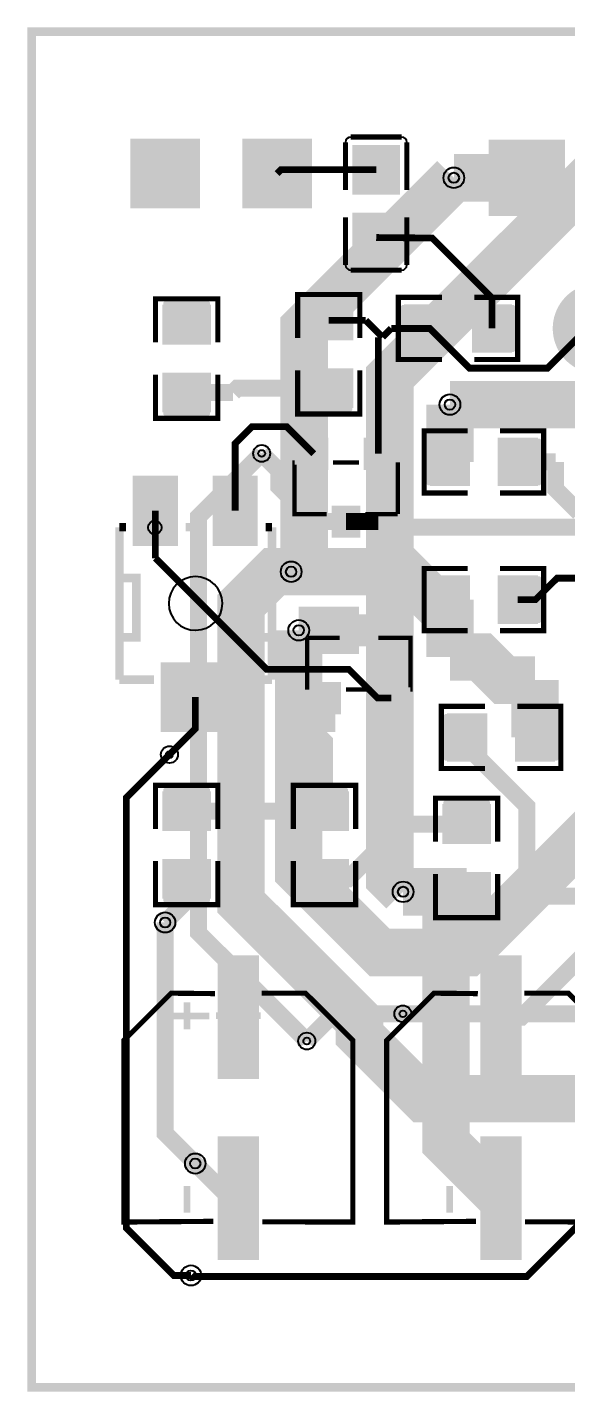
# Model space of a CAD drawing. Header units: millimetres. Extents: x -0.1 to 40.1, y -0.1 to 40.1.
# Drawn here: x -0.13 to 15.75, y -0.13 to 40.13 of the extents above; entities that cross this region are included whole.
import ezdxf

# ---------------------------------------------------------------- set-up
doc = ezdxf.new("R2010")
doc.units = ezdxf.units.MM
for name, color, linetype, true_color in [('BoardOutLine', 7, 'Continuous', 0xff00ff), ('BottomLayer', 7, 'Continuous', 0x0000ff), ('Document', 7, 'Continuous', 0xffffff), ('Hole', 7, 'Continuous', 0x222222), ('Multi-Layer', 7, 'Continuous', 0xc0c0c0), ('TopLayer', 7, 'Continuous', 0xff0000), ('TopPasteMaskLayer', 7, 'Continuous', 0x808080), ('TopSilkLayer', 7, 'Continuous', 0xffcc00), ('TopSolderMaskLayer', 7, 'Continuous', 0x800080)]:
    doc.layers.add(name, color=color, linetype=linetype, true_color=true_color)

msp = doc.modelspace()

# ---------------------------------------------------------------- hatches: boundary and pattern name
at = {"layer": 'Document'}
for points in [[(6.195021590043098, 11.357023114046228), (5.997002794005539, 11.357023114046228), (5.997002794005539, 10.5650241300483), (6.195021590043098, 10.5650241300483)], [(13.942037084074173, 11.357023114046228), (13.744018288036614, 11.357023114046228), (13.744018288036614, 10.5650241300483), (13.942037084074173, 10.5650241300483)], [(6.756007112014231, 11.0650241300483), (5.436017272034633, 11.0650241300483), (5.436017272034633, 10.867030734061473), (6.756007112014231, 10.867030734061473)], [(14.503022606045306, 11.0650241300483), (13.18303276606548, 11.0650241300483), (13.18303276606548, 10.867030734061473), (14.503022606045306, 10.867030734061473)], [(6.195021590043098, 5.153009906019861), (5.997002794005539, 5.153009906019861), (5.997002794005539, 5.945008890017789), (6.195021590043098, 5.945008890017789)], [(13.942037084074173, 5.153009906019861), (13.744018288036614, 5.153009906019861), (13.744018288036614, 5.945008890017789), (13.942037084074173, 5.945008890017789)]]:
    msp.add_hatch(color=256, dxfattribs=at).paths.add_polyline_path(points)
at = {"layer": 'TopLayer'}
for points in [[(2.9370078740157624, 36.8139954279909), (4.937007874015762, 36.8139954279909), (4.937007874015762, 34.8139954279909), (2.9370078740157624, 34.8139954279909)], [(6.238989077978204, 36.8139954279909), (8.238989077978204, 36.8139954279909), (8.238989077978204, 34.8139954279909), (6.238989077978204, 34.8139954279909)], [(13.50502921005841, 36.78707137414278), (15.705029210058456, 36.78707137414278), (15.705029210058456, 34.58707137414274), (13.50502921005841, 34.58707137414274)], [(9.484988569977077, 35.220015240030534), (10.835001270002522, 35.220015240030534), (10.835001270002522, 36.630022860045756), (9.484988569977077, 36.630022860045756)], [(9.484988569977077, 34.62997205994418), (10.835001270002522, 34.62997205994418), (10.835001270002522, 33.219964439928845), (9.484988569977077, 33.219964439928845)], [(16.383032766065526, 32.51206502413005, -0.7853981633974483), (16.383032766065526, 29.97205994411989), (16.383032766065526, 29.97205994411989, -0.7853981633974483), (16.383032766065526, 32.51206502413005)], [(3.883515367030668, 30.78679197358406), (5.260502921005809, 30.78679197358406), (5.260502921005809, 31.919329438658906), (3.883515367030668, 31.919329438658906)], [(9.451511303022698, 30.913843027686084), (8.074523749047557, 30.913843027686084), (8.074523749047557, 32.046380492761045), (9.451511303022698, 32.046380492761045)], [(12.13924307848606, 31.930556261112542), (12.13924307848606, 30.553568707137515), (11.006705613411214, 30.553568707137515), (11.006705613411214, 31.930556261112542)], [(13.006807213614593, 31.930556261112542), (13.006807213614593, 30.553568707137515), (14.13934467868944, 30.553568707137515), (14.13934467868944, 31.930556261112542)], [(3.883515367030668, 29.91922783845564), (5.260502921005809, 29.91922783845564), (5.260502921005809, 28.786690373380793), (3.883515367030668, 28.786690373380793)], [(9.451511303022698, 30.04627889255778), (8.074523749047557, 30.04627889255778), (8.074523749047557, 28.91374142748282), (9.451511303022698, 28.91374142748282)], [(8.721031242062509, 27.093065786131547), (7.921031242062554, 27.093065786131547), (7.921031242062554, 27.993040386080793), (8.721031242062509, 27.993040386080793)], [(10.6210312420626, 27.093065786131547), (9.821031242062418, 27.093065786131547), (9.821031242062418, 27.993040386080793), (10.6210312420626, 27.993040386080793)], [(12.901244602489214, 26.616560833121753), (12.901244602489214, 27.99354838709678), (11.768707137414367, 27.99354838709678), (11.768707137414367, 26.616560833121753)], [(13.768808737617519, 26.616560833121753), (13.768808737617519, 27.99354838709678), (14.901346202692366, 27.99354838709678), (14.901346202692366, 26.616560833121753)], [(4.300914401828777, 26.86405892811797), (4.300914401828777, 24.864058928117856), (3.0008890017779777, 24.864058928117856), (3.0008890017779777, 26.86405892811797)], [(6.651130302260526, 26.86405892811797), (6.651130302260526, 24.864058928117856), (5.351104902209954, 24.864058928117856), (5.351104902209954, 26.86405892811797)], [(9.671018542037018, 25.09306578613166), (8.871018542037064, 25.09306578613166), (8.871018542037064, 25.993065786131524), (9.671018542037018, 25.993065786131524)], [(12.901244602489214, 23.929540259080454), (12.901244602489214, 22.552552705105427), (11.768707137414367, 22.552552705105427), (11.768707137414367, 23.929540259080454)], [(13.768808737617519, 23.929540259080454), (13.768808737617519, 22.552552705105427), (14.901346202692366, 22.552552705105427), (14.901346202692366, 23.929540259080454)], [(9.25201930403864, 22.786029972059964), (10.052019304038595, 22.786029972059964), (10.052019304038595, 21.886029972059987), (9.25201930403864, 21.886029972059987)], [(5.826009652019366, 19.36403352806701), (3.8260096520193656, 19.36403352806701), (3.8260096520193656, 21.364033528067125), (5.826009652019366, 21.364033528067125)], [(8.302006604013286, 20.786029972059964), (9.10200660401324, 20.786029972059964), (9.10200660401324, 19.88605537211083), (8.302006604013286, 19.88605537211083)], [(10.20200660401315, 20.786029972059964), (11.002006604013104, 20.786029972059964), (11.002006604013104, 19.88605537211083), (10.20200660401315, 19.88605537211083)], [(13.40924561849124, 18.488544577089215), (13.40924561849124, 19.865532131064242), (12.276708153416394, 19.865532131064242), (12.276708153416394, 18.488544577089215)], [(14.276809753619546, 18.488544577089215), (14.276809753619546, 19.865532131064242), (15.409347218694393, 19.865532131064242), (15.409347218694393, 18.488544577089215)], [(5.260502921005809, 16.435814071628215), (3.883515367030668, 16.435814071628215), (3.883515367030668, 17.568351536703062), (5.260502921005809, 17.568351536703062)], [(9.324511049022021, 16.435814071628215), (7.947523495047108, 16.435814071628215), (7.947523495047108, 17.568351536703062), (9.324511049022021, 17.568351536703062)], [(13.51551943103891, 16.05481330962664), (12.13853187706377, 16.05481330962664), (12.13853187706377, 17.1873507747016), (13.51551943103891, 17.1873507747016)], [(5.260502921005809, 15.56824993649991), (3.883515367030668, 15.56824993649991), (3.883515367030668, 14.43571247142495), (5.260502921005809, 14.43571247142495)], [(9.324511049022021, 15.56824993649991), (7.947523495047108, 15.56824993649991), (7.947523495047108, 14.43571247142495), (9.324511049022021, 14.43571247142495)], [(13.51551943103891, 15.187249174498334), (12.13853187706377, 15.187249174498334), (12.13853187706377, 14.054711709423486), (13.51551943103891, 14.054711709423486)], [(6.696012192024455, 12.675006350012723), (6.696012192024455, 9.174980949961991), (5.496012192024409, 9.174980949961991), (5.496012192024409, 12.675006350012723)], [(14.443027686055302, 12.675006350012723), (14.443027686055302, 9.174980949961991), (13.243027686055484, 9.174980949961991), (13.243027686055484, 12.675006350012723)], [(6.696012192024455, 7.335052070104098), (6.696012192024455, 3.8350266700533666), (5.496012192024409, 3.8350266700533666), (5.496012192024409, 7.335052070104098)], [(14.443027686055302, 7.335052070104098), (14.443027686055302, 3.8350266700533666), (13.243027686055484, 3.8350266700533666), (13.243027686055484, 7.335052070104098)]]:
    msp.add_hatch(color=256, dxfattribs=at).paths.add_polyline_path(points)
at = {"layer": 'TopPasteMaskLayer'}
for points in [[(2.9370078740157624, 36.8139954279909), (4.937007874015762, 36.8139954279909), (4.937007874015762, 34.8139954279909), (2.9370078740157624, 34.8139954279909)], [(6.238989077978204, 36.8139954279909), (8.238989077978204, 36.8139954279909), (8.238989077978204, 34.8139954279909), (6.238989077978204, 34.8139954279909)], [(13.50502921005841, 36.78707137414278), (15.705029210058456, 36.78707137414278), (15.705029210058456, 34.58707137414274), (13.50502921005841, 34.58707137414274)], [(9.519989839979644, 36.62997205994418), (10.79997459994911, 36.62997205994418), (10.8499872999746, 36.57995935991869), (10.8499872999746, 35.4299466598934), (10.79997459994911, 35.37995935991876), (10.38994157988327, 35.37493014986035), (10.38994157988327, 35.824942849885815), (9.939954279908534, 35.824942849885815), (9.939954279908534, 35.38493776987559), (9.519989839979644, 35.37995935991876), (9.46997713995438, 35.4299466598934), (9.46997713995438, 36.57995935991869)], [(10.799999999999955, 33.220015240030534), (9.520015240030489, 33.220015240030534), (9.470002540004998, 33.27002794005591), (9.470002540004998, 34.42004064008131), (9.520015240030489, 34.47002794005596), (9.930048260096555, 34.47505715011437), (9.930048260096555, 34.0250444500889), (10.380035560071065, 34.0250444500889), (10.380035560071065, 34.46504953009912), (10.799999999999955, 34.47002794005596), (10.850012700025445, 34.42004064008131), (10.850012700025445, 33.27002794005591)], [(16.383032766065526, 32.51206502413005, -0.7853981633974483), (16.383032766065526, 29.97205994411989), (16.383032766065526, 29.97205994411989, -0.7853981633974483), (16.383032766065526, 32.51206502413005)], [(3.932004064008197, 32.05303530607057), (5.211988823977663, 32.05303530607057), (5.2620015240031535, 32.00302260604519), (5.2620015240031535, 30.853009906019793), (5.211988823977663, 30.803022606045147), (4.801955803911596, 30.797993395986737), (4.801955803911596, 31.248006096012205), (4.351968503937087, 31.248006096012205), (4.351968503937087, 30.80800101600198), (3.932004064008197, 30.803022606045147), (3.8819913639827064, 30.853009906019793), (3.8819913639827064, 32.00302260604519)], [(9.40302260604517, 30.930048260096555), (8.98305816611628, 30.9300736601474), (8.98305816611628, 31.375057150114344), (8.53307086614177, 31.375057150114344), (8.53307086614177, 30.935077470154965), (8.123037846075704, 30.930048260096555), (8.073025146050213, 30.980060960121932), (8.073025146050213, 32.1300482600966), (8.123037846075704, 32.18006096012198), (9.40302260604517, 32.18006096012198), (9.45303530607066, 32.1300482600966), (9.45303530607066, 30.980060960121932)], [(12.123037846075704, 31.882067564135127), (12.123012446024859, 31.46210312420635), (11.678028956057915, 31.46210312420635), (11.678028956057915, 31.012115824231728), (12.118008636017294, 31.012115824231728), (12.123037846075704, 30.60208280416566), (12.073025146050213, 30.552070104140284), (10.923037846075658, 30.552070104140284), (10.873025146050395, 30.60208280416566), (10.873025146050395, 31.882067564135127), (10.923037846075658, 31.932080264160618), (12.073025146050213, 31.932080264160618)], [(14.273050546101103, 31.882067564135127), (14.273050546101103, 30.60208280416566), (14.223037846075613, 30.552070104140284), (13.073025146050213, 30.552070104140284), (13.023037846075567, 30.60208280416566), (13.018008636017385, 31.012115824231728), (13.468021336042739, 31.012115824231728), (13.468021336042739, 31.46210312420635), (13.028016256032515, 31.46210312420635), (13.023037846075567, 31.882067564135127), (13.073025146050213, 31.932080264160618), (14.223037846075613, 31.932080264160618)], [(3.932004064008197, 29.903022606045283), (4.351968503937087, 29.90299720599444), (4.351968503937087, 29.458013716027494), (4.801955803911596, 29.458013716027494), (4.801955803911596, 29.89799339598676), (5.211988823977663, 29.903022606045283), (5.2620015240031535, 29.853009906019906), (5.2620015240031535, 28.703022606045238), (5.211988823977663, 28.65300990601986), (3.932004064008197, 28.65300990601986), (3.8819913639827064, 28.703022606045238), (3.8819913639827064, 29.853009906019906)], [(9.40302260604517, 28.780035560071155), (8.123037846075704, 28.780035560071155), (8.073025146050213, 28.830048260096532), (8.073025146050213, 29.980060960121932), (8.123037846075704, 30.030048260096578), (8.53307086614177, 30.035077470154874), (8.53307086614177, 29.58506477012952), (8.98305816611628, 29.58506477012952), (8.98305816611628, 30.025069850139744), (9.40302260604517, 30.030048260096578), (9.45303530607066, 29.980060960121932), (9.45303530607066, 28.830048260096532)], [(8.721031242062509, 27.093065786131547), (7.921031242062554, 27.093065786131547), (7.921031242062554, 27.993040386080793), (8.721031242062509, 27.993040386080793)], [(10.6210312420626, 27.093065786131547), (9.821031242062418, 27.093065786131547), (9.821031242062418, 27.993040386080793), (10.6210312420626, 27.993040386080793)], [(11.635001270002476, 26.665049530099168), (11.635001270002476, 27.945034290068634), (11.685013970027967, 27.99504699009401), (12.835026670053367, 27.99504699009401), (12.885013970028012, 27.945034290068634), (12.890043180086423, 27.535001270002567), (12.440030480061068, 27.535001270002567), (12.440030480061068, 27.085013970027944), (12.880035560071065, 27.085013970027944), (12.885013970028012, 26.665049530099168), (12.835026670053367, 26.615036830073677), (11.685013970027967, 26.615036830073677)], [(13.785013970027876, 26.665049530099168), (13.78503937007872, 27.085013970027944), (14.230022860045665, 27.085013970027944), (14.230022860045665, 27.535001270002567), (13.790043180086286, 27.535001270002567), (13.785013970027876, 27.945034290068634), (13.835026670053367, 27.99504699009401), (14.985013970027921, 27.99504699009401), (15.035026670053412, 27.945034290068634), (15.035026670053412, 26.665049530099168), (14.985013970027921, 26.615036830073677), (13.835026670053367, 26.615036830073677)], [(4.300914401828777, 26.86405892811797), (4.300914401828777, 24.864058928117856), (3.0008890017779777, 24.864058928117856), (3.0008890017779777, 26.86405892811797)], [(6.651130302260526, 26.86405892811797), (6.651130302260526, 24.864058928117856), (5.351104902209954, 24.864058928117856), (5.351104902209954, 26.86405892811797)], [(9.671018542037018, 25.09306578613166), (8.871018542037064, 25.09306578613166), (8.871018542037064, 25.993065786131524), (9.671018542037018, 25.993065786131524)], [(12.885039370078857, 23.881051562103153), (12.885013970028012, 23.461087122174263), (12.440030480061068, 23.461087122174263), (12.440030480061068, 23.01109982219964), (12.88001016002022, 23.01109982219964), (12.885039370078857, 22.601066802133573), (12.835026670053367, 22.551054102108196), (11.685039370078812, 22.551054102108196), (11.635026670053321, 22.601066802133573), (11.635026670053321, 23.881051562103153), (11.685039370078812, 23.931064262128643), (12.835026670053367, 23.931064262128643)], [(15.035052070104257, 23.881051562103153), (15.035052070104257, 22.601066802133573), (14.985039370078766, 22.551054102108196), (13.835026670053367, 22.551054102108196), (13.78503937007872, 22.601066802133573), (13.78001016002031, 23.01109982219964), (14.230022860045665, 23.01109982219964), (14.230022860045665, 23.461087122174263), (13.790017780035441, 23.461087122174263), (13.78503937007872, 23.881051562103153), (13.835026670053367, 23.931064262128643), (14.985039370078766, 23.931064262128643)], [(9.25201930403864, 22.786029972059964), (10.052019304038595, 22.786029972059964), (10.052019304038595, 21.886029972059987), (9.25201930403864, 21.886029972059987)], [(5.826009652019366, 19.36403352806701), (3.8260096520193656, 19.36403352806701), (3.8260096520193656, 21.364033528067125), (5.826009652019366, 21.364033528067125)], [(8.302006604013286, 20.786029972059964), (9.10200660401324, 20.786029972059964), (9.10200660401324, 19.88605537211083), (8.302006604013286, 19.88605537211083)], [(10.20200660401315, 20.786029972059964), (11.002006604013104, 20.786029972059964), (11.002006604013104, 19.88605537211083), (10.20200660401315, 19.88605537211083)], [(12.143002286004503, 18.53703327406663), (12.143002286004503, 19.817018034036096), (12.193014986029993, 19.867030734061473), (13.343027686055393, 19.867030734061473), (13.393014986030039, 19.817018034036096), (13.398044196088449, 19.40698501397003), (12.948031496063095, 19.40698501397003), (12.948031496063095, 18.956997713995406), (13.388036576073091, 18.956997713995406), (13.393014986030039, 18.53703327406663), (13.343027686055393, 18.48702057404114), (12.193014986029993, 18.48702057404114)], [(14.293014986029903, 18.53703327406663), (14.293040386080747, 18.956997713995406), (14.738023876047691, 18.956997713995406), (14.738023876047691, 19.40698501397003), (14.29804419608854, 19.40698501397003), (14.293014986029903, 19.817018034036096), (14.343027686055393, 19.867030734061473), (15.493014986029948, 19.867030734061473), (15.543027686055439, 19.817018034036096), (15.543027686055439, 18.53703327406663), (15.493014986029948, 18.48702057404114), (14.343027686055393, 18.48702057404114)], [(5.212014224028508, 16.452019304038686), (4.792049784099618, 16.45204470408953), (4.792049784099618, 16.89702819405636), (4.342062484125108, 16.89702819405636), (4.342062484125108, 16.457048514097096), (3.9320294640588145, 16.452019304038686), (3.8820167640335512, 16.502032004064063), (3.8820167640335512, 17.652019304038618), (3.9320294640588145, 17.702032004063994), (5.212014224028508, 17.702032004063994), (5.262026924053998, 17.652019304038618), (5.262026924053998, 16.502032004064063)], [(9.27602235204472, 16.452019304038686), (8.85605791211583, 16.45204470408953), (8.85605791211583, 16.89702819405636), (8.40607061214132, 16.89702819405636), (8.40607061214132, 16.457048514097096), (7.996037592075254, 16.452019304038686), (7.946024892049763, 16.502032004064063), (7.946024892049763, 17.652019304038618), (7.996037592075254, 17.702032004063994), (9.27602235204472, 17.702032004063994), (9.32603505207021, 17.652019304038618), (9.32603505207021, 16.502032004064063)], [(13.467030734061382, 16.07101854203711), (13.04706629413272, 16.071043942087954), (13.04706629413272, 16.516027432054898), (12.597078994157982, 16.516027432054898), (12.597078994157982, 16.07604775209552), (12.187045974091916, 16.07101854203711), (12.137033274066653, 16.121031242062486), (12.137033274066653, 17.271018542037154), (12.187045974091916, 17.32103124206253), (13.467030734061382, 17.32103124206253), (13.517043434086872, 17.271018542037154), (13.517043434086872, 16.121031242062486)], [(5.212014224028508, 14.302006604013286), (3.9320294640588145, 14.302006604013286), (3.8820167640335512, 14.352019304038663), (3.8820167640335512, 15.502032004064063), (3.9320294640588145, 15.552019304038708), (4.342062484125108, 15.557048514097005), (4.342062484125108, 15.10703581407165), (4.792049784099618, 15.10703581407165), (4.792049784099618, 15.547040894081874), (5.212014224028508, 15.552019304038708), (5.262026924053998, 15.502032004064063), (5.262026924053998, 14.352019304038663)], [(9.27602235204472, 14.302006604013286), (7.996037592075254, 14.302006604013286), (7.946024892049763, 14.352019304038663), (7.946024892049763, 15.502032004064063), (7.996037592075254, 15.552019304038708), (8.40607061214132, 15.557048514097005), (8.40607061214132, 15.10703581407165), (8.85605791211583, 15.10703581407165), (8.85605791211583, 15.547040894081874), (9.27602235204472, 15.552019304038708), (9.32603505207021, 15.502032004064063), (9.32603505207021, 14.352019304038663)], [(13.467030734061382, 13.92100584201171), (12.187045974091916, 13.92100584201171), (12.137033274066653, 13.971018542037086), (12.137033274066653, 15.121031242062486), (12.187045974091916, 15.171018542037132), (12.597078994157982, 15.176047752095428), (12.597078994157982, 14.726035052070074), (13.04706629413272, 14.726035052070074), (13.04706629413272, 15.166040132080298), (13.467030734061382, 15.171018542037132), (13.517043434086872, 15.121031242062486), (13.517043434086872, 13.971018542037086)], [(6.696012192024455, 12.675006350012723), (6.696012192024455, 9.174980949961991), (5.496012192024409, 9.174980949961991), (5.496012192024409, 12.675006350012723)], [(14.443027686055302, 12.675006350012723), (14.443027686055302, 9.174980949961991), (13.243027686055484, 9.174980949961991), (13.243027686055484, 12.675006350012723)], [(6.696012192024455, 7.335052070104098), (6.696012192024455, 3.8350266700533666), (5.496012192024409, 3.8350266700533666), (5.496012192024409, 7.335052070104098)], [(14.443027686055302, 7.335052070104098), (14.443027686055302, 3.8350266700533666), (13.243027686055484, 3.8350266700533666), (13.243027686055484, 7.335052070104098)]]:
    msp.add_hatch(color=256, dxfattribs=at).paths.add_polyline_path(points)
at = {"layer": 'TopSilkLayer'}
for points in [[(4.67701295402594, 11.357023114046228), (4.479019558038999, 11.357023114046228), (4.479019558038999, 10.5650241300483), (4.67701295402594, 10.5650241300483)], [(12.424028448056788, 11.357023114046228), (12.226035052070074, 11.357023114046228), (12.226035052070074, 10.5650241300483), (12.424028448056788, 10.5650241300483)], [(5.2379984759968465, 11.060020320040621), (3.918008636017248, 11.060020320040621), (3.918008636017248, 10.862026924053907), (5.2379984759968465, 10.862026924053907)], [(12.985013970027921, 11.060020320040621), (11.665024130048323, 11.060020320040621), (11.665024130048323, 10.862026924053907), (12.985013970027921, 10.862026924053907)], [(4.67701295402594, 5.153009906019861), (4.479019558038999, 5.153009906019861), (4.479019558038999, 5.945008890017789), (4.67701295402594, 5.945008890017789)], [(12.424028448056788, 5.153009906019861), (12.226035052070074, 5.153009906019861), (12.226035052070074, 5.945008890017789), (12.424028448056788, 5.945008890017789)]]:
    msp.add_hatch(color=256, dxfattribs=at).paths.add_polyline_path(points)
at = {"layer": 'TopSolderMaskLayer'}
for points in [[(2.911607823215718, 36.83939354330323), (4.962407924815807, 36.83939354330323), (4.962407924815807, 34.78859344170303), (2.911607823215718, 34.78859344170303)], [(6.213588382015587, 36.83939354330323), (8.264388483615676, 36.83939354330323), (8.264388483615676, 34.78859344170303), (6.213588382015587, 34.78859344170303)], [(9.460668359930196, 35.19348449270751), (10.859319649810914, 35.19348449270751), (10.859319649810914, 36.65654978421901), (9.460668359930196, 36.65654978421901)], [(13.479629159258366, 36.81247142494283), (15.7304292608585, 36.81247142494283), (15.7304292608585, 34.56167132334269), (13.479629159258366, 34.56167132334269)], [(9.460668359930196, 34.65649707254261), (10.859319649810914, 34.65649707254261), (10.859319649810914, 33.193431781030995), (9.460668359930196, 33.193431781030995)], [(16.383032766065526, 32.537465074930154, -0.7853981633974483), (16.383032766065526, 29.94665989331979), (16.383032766065526, 29.94665989331979, -0.7853981633974483), (16.383032766065526, 32.537465074930154)], [(3.8526328974430726, 30.765901459038105), (5.291385390593405, 30.765901459038105), (5.291385390593405, 31.940219953204746), (3.8526328974430726, 31.940219953204746)], [(9.482393772610294, 30.892954387233203), (8.043641279459962, 30.892954387233203), (8.043641279459962, 32.067272881399845), (9.482393772610294, 32.067272881399845)], [(12.164640850641717, 31.95595584338946), (12.164640850641717, 30.528169124860597), (10.981303283966554, 30.528169124860597), (10.981303283966554, 31.95595584338946)], [(12.981409441458936, 31.95595584338946), (12.981409441458936, 30.528169124860597), (14.1647470081341, 30.528169124860597), (14.1647470081341, 31.95595584338946)], [(3.8526328974430726, 29.940114604815562), (5.291385390593405, 29.940114604815562), (5.291385390593405, 28.765796110649035), (3.8526328974430726, 28.765796110649035)], [(9.482393772610294, 30.06716753301066), (8.043641279459962, 30.06716753301066), (8.043641279459962, 28.89284903884402), (9.482393772610294, 28.89284903884402)], [(8.746429679956236, 27.067666452178855), (7.895629578355965, 27.067666452178855), (7.895629578355965, 28.018439720033484), (8.746429679956236, 28.018439720033484)], [(10.646434518675505, 27.067666452178855), (9.795634417075235, 27.067666452178855), (9.795634417075235, 28.018439720033484), (10.646434518675505, 28.018439720033484)], [(12.92664237464487, 26.591161250844834), (12.92664237464487, 28.0189479693737), (11.743304807969707, 28.0189479693737), (11.743304807969707, 26.591161250844834)], [(13.743410965461862, 26.591161250844834), (13.743410965461862, 28.0189479693737), (14.926748532137026, 28.0189479693737), (14.926748532137026, 26.591161250844834)], [(4.317422176779701, 26.90313394423322), (4.317422176779701, 24.82497994177129), (2.9843760655262486, 24.82497994177129), (2.9843760655262486, 26.90313394423322)], [(6.667643238512255, 26.90313394423322), (6.667643238512255, 24.82497994177129), (5.334597127258803, 24.82497994177129), (5.334597127258803, 26.90313394423322)], [(9.696418592837063, 25.067666452178855), (8.845618491237019, 25.067666452178855), (8.845618491237019, 26.018466553779035), (9.696418592837063, 26.018466553779035)], [(12.92664237464487, 23.954939841357373), (12.92664237464487, 22.52715312282851), (11.743304807969707, 22.52715312282851), (11.743304807969707, 23.954939841357373)], [(13.743410965461862, 23.954939841357373), (13.743410965461862, 22.52715312282851), (14.926748532137026, 22.52715312282851), (14.926748532137026, 23.954939841357373)], [(9.226619253238596, 22.811429306012656), (10.07741935483864, 22.811429306012656), (10.07741935483864, 21.86062920441259), (9.226619253238596, 21.86062920441259)], [(5.85140970281941, 19.33863476759211), (3.800609601219321, 19.33863476759211), (3.800609601219321, 21.389434869192428), (5.85140970281941, 21.389434869192428)], [(8.276603327400153, 20.81142930601277), (9.127403429000424, 20.81142930601277), (9.127403429000424, 19.860656038158027), (8.276603327400153, 19.860656038158027)], [(10.17660816611965, 20.81142930601277), (11.027408267719693, 20.81142930601277), (11.027408267719693, 19.860656038158027), (10.17660816611965, 19.860656038158027)], [(13.434643390646897, 18.463144994812296), (13.434643390646897, 19.89093171334116), (12.251305823971734, 19.89093171334116), (12.251305823971734, 18.463144994812296)], [(14.251411981463889, 18.463144994812296), (14.251411981463889, 19.89093171334116), (15.434749548139052, 19.89093171334116), (15.434749548139052, 18.463144994812296)], [(5.291385390593405, 16.41492543117522), (3.8526328974430726, 16.41492543117522), (3.8526328974430726, 17.589243925341975), (5.291385390593405, 17.589243925341975)], [(9.355393518609617, 16.41492543117522), (7.916641025459512, 16.41492543117522), (7.916641025459512, 17.589243925341975), (9.355393518609617, 17.589243925341975)], [(13.546401900626506, 16.033924669173757), (12.107649407476174, 16.033924669173757), (12.107649407476174, 17.2082431633404), (13.546401900626506, 17.2082431633404)], [(5.291385390593405, 15.589138576952791), (3.8526328974430726, 15.589138576952791), (3.8526328974430726, 14.41482008278615), (5.291385390593405, 14.41482008278615)], [(9.355393518609617, 15.589138576952791), (7.916641025459512, 15.589138576952791), (7.916641025459512, 14.41482008278615), (9.355393518609617, 14.41482008278615)], [(13.546401900626506, 15.208137814951215), (12.107649407476174, 15.208137814951215), (12.107649407476174, 14.033819320784573), (13.546401900626506, 14.033819320784573)], [(6.704720780870048, 12.7490871433356), (6.704720780870048, 9.100893705013277), (5.487303603178589, 9.100893705013277), (5.487303603178589, 12.7490871433356)], [(14.451736274901123, 12.7490871433356), (14.451736274901123, 9.100893705013277), (13.234319097209664, 9.100893705013277), (13.234319097209664, 12.7490871433356)], [(6.704720780870048, 7.409139315052812), (6.704720780870048, 3.7609458767304886), (5.487303603178589, 3.7609458767304886), (5.487303603178589, 7.409139315052812)], [(14.451736274901123, 7.409139315052812), (14.451736274901123, 3.7609458767304886), (13.234319097209664, 3.7609458767304886), (13.234319097209664, 7.409139315052812)]]:
    msp.add_hatch(color=256, dxfattribs=at).paths.add_polyline_path(points)

# ---------------------------------------------------------------- linework, layer by layer
at = {"layer": 'BoardOutLine', "const_width": 0.25400050800101603}
msp.add_lwpolyline([(0, 40), (40, 40), (40, 0), (0, 0), (0, 40)], close=True, dxfattribs=at)
at = {"layer": 'BottomLayer'}
for points, const_width in [([(24.8699517399034, 36.429006858013736), (17.18161036322067, 36.429006858013736), (10.562357124714254, 29.809753619507205), (10.562357124714254, 15.012446024892029), (10.953771907543796, 14.621031242062486)], 1.4000000000000001), ([(7.652781305562712, 24.064770129540307), (8.035052070104257, 24.44704089408185), (8.035052070104257, 31.272542545085116), (12.449580899161901, 35.68707137414276)], 1.4000000000000001), ([(17.38760477520964, 28.994157988316033), (12.335026670053367, 28.994157988316033)], 1.4000000000000001), ([(6.783591567183066, 27.554229108458344), (4.917703835407565, 25.688341376682843), (4.917703835407565, 13.414274828549651), (8.113030226060346, 10.21894843789687)], 0.5), ([(7.652781305562712, 24.064770129540307), (7.1508763017525325, 24.064770129540307), (6.173736347472641, 23.087630175260415), (6.173736347472641, 14.304038608077235), (9.669545339090746, 10.808229616459244), (9.669545339090746, 10.402336804673723), (11.550419100838326, 8.521463042926143), (27.018288036576223, 8.521463042926143), (31.196342392684755, 12.69951739903479), (33.64160528321054, 12.69951739903479)], 1.4000000000000001), ([(16.930657861315694, 16.90932181864366), (12.851917703835397, 12.830581661163365), (10.263906527813106, 12.830581661163365), (7.8755397510794865, 15.21894843789687), (7.8755397510794865, 22.33604267208534)], 1.4000000000000001), ([(4.064008128016212, 18.6690119380238), (2.794005588011146, 17.399009398018734), (2.794005588011146, 4.699009398018802), (4.191008382016889, 3.3020066040131724), (4.699009398018916, 3.3020066040131724)], 0.2), ([(3.9370078740157624, 13.716002032003985), (3.9370078740157624, 7.492989585979103), (4.826009652019366, 6.603987807975614)], 0.5), ([(10.94767589535195, 11.022098044196127), (18.685801371602793, 11.022098044196127), (20.306832613665392, 12.6431292862585)], 0.5)]:
    msp.add_lwpolyline(points, dxfattribs=dict(at, const_width=const_width))
at = {"layer": 'Document'}
msp.add_circle((3.6329692659385273, 25.36830073660144), 0.19989839979679963, dxfattribs=at)
at = {"layer": 'Hole'}
for centre, radius in [((12.449580899161901, 35.68707137414276), 0.15250190500381003), ((12.335026670053367, 28.994157988316033), 0.15250190500381003), ((6.783591567183066, 27.554229108458344), 0.1), ((7.652781305562712, 24.064770129540307), 0.15250190500381003), ((7.8755397510794865, 22.33604267208534), 0.15250190500381003), ((4.064008128016212, 18.669037338074645), 0.1), ((10.953771907543796, 14.621031242062486), 0.15250190500381003), ((3.9370078740157624, 13.71602743205483), 0.15001270002540007), ((10.94767589535195, 11.022098044196127), 0.1), ((8.113030226060346, 10.21894843789687), 0.1), ((4.826009652019366, 6.604013208026458), 0.15001270002540007), ((4.699009398018916, 3.3020066040131724), 0.15001270002540007)]:
    msp.add_circle(centre, radius, dxfattribs=at)
at = {"layer": 'Multi-Layer'}
for centre, radius in [((12.449580899161901, 35.68707137414276), 0.30500381000762006), ((12.335026670053367, 28.994157988316033), 0.30500381000762006), ((6.783591567183066, 27.554229108458344), 0.25001270002540005), ((7.652781305562712, 24.064770129540307), 0.30500381000762006), ((7.8755397510794865, 22.33604267208534), 0.30500381000762006), ((4.064008128016212, 18.669037338074645), 0.25001270002540005), ((10.953771907543796, 14.621031242062486), 0.30500381000762006), ((3.9370078740157624, 13.71602743205483), 0.30000000000000004), ((10.94767589535195, 11.022098044196127), 0.25001270002540005), ((8.113030226060346, 10.21894843789687), 0.25001270002540005), ((4.826009652019366, 6.604013208026458), 0.30000000000000004), ((4.699009398018916, 3.3020066040131724), 0.30000000000000004)]:
    msp.add_circle(centre, radius, dxfattribs=at)
at = {"layer": 'TopLayer'}
for points, const_width in [([(12.504445008890116, 35.68707137414276), (12.449580899161901, 35.68707137414276)], 1.4000000000000001), ([(14.605029210058547, 35.68707137414276), (12.504445008890116, 35.68707137414276)], 1.4000000000000001), ([(7.238989077978204, 35.81399542799079), (7.3499872999746, 35.924993649987414), (10.159994919989913, 35.924993649987414)], 0.2), ([(10.160020320040758, 33.92430784861574), (11.811023622047287, 33.90906781813567), (13.573787147574421, 32.146304292608534), (13.573787147574421, 31.242062484124972)], 0.2), ([(8.763017526035128, 31.480060960121932), (9.852171704343391, 31.480060960121932)], 0.2), ([(9.852171704343391, 31.480060960121932), (10.34823469646949, 30.98425196850394)], 0.2), ([(10.220980441960819, 27.54305308610617), (10.220980441960819, 30.98425196850394)], 0.2), ([(10.34823469646949, 30.98425196850394), (10.606045212090294, 31.242062484124972)], 0.2), ([(11.08966217932425, 31.242062484124972), (10.606045212090294, 31.242062484124972)], 0.2), ([(11.08966217932425, 31.242062484124972), (11.57302514605044, 31.242062484124972)], 0.2), ([(11.57302514605044, 31.242062484124972), (11.743205486410943, 31.242062484124972), (12.91389382778766, 30.07137414274837), (15.212344424688808, 30.07137414274837), (16.383032766065526, 31.242062484124972)], 0.2), ([(4.572009144018239, 29.353060706121482), (5.937998475996892, 29.353060706121482), (5.937998475996892, 29.353060706121482)], 0.5), ([(8.763017526035128, 29.480060960121932), (6.065024130048414, 29.480060960121932), (5.938023876047737, 29.353060706121482)], 0.5), ([(12.335026670053367, 27.30505461010921), (12.335026670053367, 28.994157988316033)], 1.4000000000000001), ([(8.321056642113263, 27.54305308610617), (7.519939039878182, 28.344170688341364), (6.498602997206035, 28.344170688341364), (6.0010160020319745, 27.846583693167418), (6.0010160020319745, 25.864109728219546)], 0.2), ([(8.320548641097275, 25.54305308610617), (7.286258572517227, 26.577343154686332), (7.286258572517227, 27.051562103124184), (6.783591567183066, 27.554229108458344)], 0.5), ([(14.335026670053367, 27.30505461010921), (15.451866903733844, 27.30505461010921)], 0.5), ([(14.335026670053367, 23.241046482092997), (14.859055118110291, 23.241046482092997), (15.494005588011078, 23.875996951993898), (16.51000762001513, 23.875996951993898), (18.177038354076785, 25.543027686055325), (18.177038354076785, 27.559055118110223)], 0.2), ([(15.451866903733844, 27.30505461010921), (15.451866903733844, 26.496570993141972), (16.14503429006868, 25.80340360680725)], 0.5), ([(3.6510033020065293, 25.864109728219546), (3.6510033020065293, 24.463550927101892)], 0.2), ([(9.271018542037154, 25.54305308610617), (8.320548641097275, 25.54305308610617)], 0.5), ([(9.746253492507094, 25.54305308610617), (9.271018542037154, 25.54305308610617)], 0.5), ([(9.746253492507094, 25.54305308610617), (10.221488442977034, 25.54305308610617)], 0.5), ([(16.14503429006868, 25.378206756413533), (10.38633477266967, 25.378206756413533), (10.221488442977034, 25.54305308610617)], 0.5), ([(3.6510033020065293, 24.463550927101892), (6.926593853187796, 21.18796037592074), (9.349758699517452, 21.18796037592074), (10.201676403352849, 20.33604267208534), (10.601981203962396, 20.33604267208534)], 0.2), ([(12.335026670053367, 22.705867411734857), (10.976123952247917, 24.064770129540307), (7.652781305562712, 24.064770129540307)], 1.4000000000000001), ([(12.335026670053367, 23.241046482092997), (12.335026670053367, 22.705867411734857)], 1.4000000000000001), ([(12.335026670053367, 22.705867411734857), (12.335026670053367, 21.551943103886174)], 1.4000000000000001), ([(9.652019304038731, 22.33604267208534), (7.8755397510794865, 22.33604267208534)], 1.4000000000000001), ([(12.335026670053367, 21.551943103886174), (13.245110490221123, 21.551943103886174), (13.930911861823688, 20.866141732283495), (14.843027686055393, 20.866141732283495)], 1.4000000000000001), ([(14.843027686055393, 19.17703835407667), (14.843027686055393, 20.866141732283495)], 1.4000000000000001), ([(8.70205740411484, 20.33604267208534), (8.70205740411484, 19.335534671069354)], 0.5), ([(4.064008128016212, 18.6690119380238), (4.826009652019366, 19.43101346202684), (4.826009652019366, 20.36398272796555)], 0.2), ([(8.70205740411484, 19.335534671069354), (8.63601727203445, 19.26949453898908), (8.63601727203445, 17.00203200406395)], 0.5), ([(12.842265684531412, 19.17703835407667), (12.842265684531412, 18.9077978155957), (14.605029210058547, 17.145034290068565), (14.605029210058547, 15.11303022606046), (15.255270510541095, 14.493268986537942), (16.891033782067552, 14.493268986537942)], 0.5), ([(4.572009144018239, 17.00203200406395), (5.811023622047287, 17.00203200406395)], 0.5), ([(8.63601727203445, 17.00203200406395), (5.811023622047287, 17.00203200406395)], 0.5), ([(11.588011176022292, 16.621031242062486), (10.942087884175862, 16.621031242062486), (9.323088646177212, 15.002032004064063), (8.63601727203445, 15.002032004064063)], 0.5), ([(12.82702565405134, 16.621031242062486), (11.588011176022292, 16.621031242062486)], 0.5), ([(12.82702565405134, 14.621031242062486), (10.953771907543796, 14.621031242062486)], 1.4000000000000001), ([(13.843027686055393, 5.584963169926368), (12.215900431800947, 7.2120904241809285), (12.215900431800947, 14.009906019812092), (12.82702565405134, 14.621031242062486)], 1.4000000000000001), ([(3.9370078740157624, 13.716002032003985), (4.572009144018239, 14.351003302006575), (4.572009144018239, 15.002032004064063)], 0.5), ([(4.699009398018916, 3.3020066040131724), (4.729514859029678, 3.271501143002297), (14.602489204978383, 3.271501143002297), (17.98069596139203, 6.652273304546611), (17.98069596139203, 14.14274828549651), (18.59791719583427, 14.757454914909886)], 0.2), ([(13.843027686055393, 10.925069850139721), (14.438912877825715, 10.925069850139721), (16.891033782067552, 13.377190754381559)], 0.5), ([(8.113030226060346, 10.21894843789687), (8.916179832359603, 11.022098044196127), (10.94767589535195, 11.022098044196127)], 0.5), ([(4.826009652019366, 6.603987807975614), (5.845034290068497, 5.584963169926368), (6.096012192024318, 5.584963169926368)], 0.5)]:
    msp.add_lwpolyline(points, dxfattribs=dict(at, const_width=const_width))
at = {"layer": 'TopSilkLayer'}
for points, const_width in [([(9.256388112776222, 35.32618745237494), (9.256388112776222, 36.73619507239016)], 0.15240030480060962), ([(9.408788417576716, 36.88859537719077), (10.911201422402883, 36.88859537719077)], 0.15240030480060962), ([(11.063601727203604, 36.73619507239016), (11.063601727203604, 35.32618745237494)], 0.15240030480060962), ([(9.256388112776222, 34.523799847599776), (9.256388112776222, 33.113792227584554)], 0.15240030480060962), ([(11.063601727203604, 33.113792227584554), (11.063601727203604, 34.523799847599776)], 0.15240030480060962), ([(9.408788417576716, 32.961391922783946), (10.911201422402883, 32.961391922783946)], 0.15240030480060962), ([(9.680111760223554, 30.95626111252227), (9.680111760223554, 32.241198882397725), (7.845923291846702, 32.241198882397725), (7.845923291846702, 30.95626111252227)], 0.15240030480060962), ([(12.096824993649989, 32.1591567183134), (10.81188722377442, 32.1591567183134), (10.81188722377442, 30.324968249936546), (12.096824993649989, 30.324968249936546)], 0.15240030480060962), ([(13.049225298450665, 32.1591567183134), (14.334163068326006, 32.1591567183134), (14.334163068326006, 30.324968249936546), (13.049225298450665, 30.324968249936546)], 0.15240030480060962), ([(3.654914909829813, 30.82921005842013), (3.654914909829813, 32.1141478282957), (5.489103378206664, 32.1141478282957), (5.489103378206664, 30.82921005842013)], 0.15240030480060962), ([(3.654914909829813, 29.87680975361957), (3.654914909829813, 28.591871983744), (5.489103378206664, 28.591871983744), (5.489103378206664, 29.87680975361957)], 0.15240030480060962), ([(9.680111760223554, 30.003860807721594), (9.680111760223554, 28.71892303784614), (7.845923291846702, 28.71892303784614), (7.845923291846702, 30.003860807721594)], 0.15240030480060962), ([(12.858826517653142, 26.387960375920784), (11.573888747777573, 26.387960375920784), (11.573888747777573, 28.22214884429775), (12.858826517653142, 28.22214884429775)], 0.15240030480060962), ([(13.811226822453591, 26.387960375920784), (15.09616459232916, 26.387960375920784), (15.09616459232916, 28.22214884429775), (13.811226822453591, 28.22214884429775)], 0.15240030480060962), ([(7.75339090678176, 27.289077978156), (7.747015494031075, 27.289077978156), (7.747015494031075, 25.765074930149922), (8.703378206756497, 25.765074930149922)], 0.12700025400050802), ([(9.653390906781851, 27.289077978156), (8.888671577343302, 27.289077978156)], 0.12700025400050802), ([(10.795021590043234, 27.289077978156), (10.788671577343166, 27.289077978156)], 0.12700025400050802), ([(10.795021590043234, 25.765074930149922), (10.795021590043234, 27.289077978156)], 0.12700025400050802), ([(9.838658877317812, 25.765074930149922), (10.795021590043234, 25.765074930149922)], 0.12700025400050802), ([(2.78470916941842, 25.379044958089935), (2.590982981965908, 25.379044958089935)], 0.25400050800101603), ([(2.590982981965908, 25.379044958089935), (2.590982981965908, 20.878968757937514)], 0.25400050800101603), ([(5.134950469901014, 25.379044958089935), (4.5470154940310294, 25.379044958089935)], 0.25400050800101603), ([(5.109956819913805, 25.379044958089935), (4.572009144018239, 25.379044958089935)], 0.25400050800101603), ([(7.090982981965908, 25.379044958089935), (6.897205994411934, 25.379044958089935)], 0.25400050800101603), ([(7.090982981965908, 25.379044958089935), (7.090982981965908, 20.878968757937514)], 0.25400050800101603), ([(12.858826517653142, 24.158140716281423), (11.573888747777573, 24.158140716281423), (11.573888747777573, 22.323952247904572), (12.858826517653142, 22.323952247904572)], 0.15240030480060962), ([(13.811226822453591, 24.158140716281423), (15.09616459232916, 24.158140716281423), (15.09616459232916, 22.323952247904572), (13.811226822453591, 22.323952247904572)], 0.15240030480060962), ([(2.590982981965908, 23.879044958089935), (3.090982981965908, 23.879044958089935), (3.090982981965908, 22.12900685801378), (2.590982981965908, 22.12900685801378)], 0.25400050800101603), ([(4.8409448818897545, 23.879044958089935), (4.8409448818897545, 22.379019558039204)], 0.25400050800101603), ([(7.090982981965908, 22.12900685801378), (6.590982981965908, 22.12900685801378), (6.590982981965908, 23.879044958089935), (7.090982981965908, 23.879044958089935)], 0.25400050800101603), ([(8.128016256032424, 22.114020828041703), (8.128016256032424, 20.59001778003551)], 0.12700025400050802), ([(9.084378968757846, 22.114020828041703), (8.128016256032424, 22.114020828041703)], 0.12700025400050802), ([(11.169646939293898, 20.59001778003551), (11.17602235204481, 20.59001778003551), (11.17602235204481, 22.114020828041703), (10.219659639319389, 22.114020828041703)], 0.12700025400050802), ([(2.590982981965908, 20.878968757937514), (3.6098298196595806, 20.878968757937514)], 0.25400050800101603), ([(6.0721361442722355, 20.878968757937514), (7.090982981965908, 20.878968757937514)], 0.25400050800101603), ([(8.128016256032424, 20.59001778003551), (8.134366268732492, 20.59001778003551)], 0.12700025400050802), ([(9.269646939293807, 20.59001778003551), (10.034366268732583, 20.59001778003551)], 0.12700025400050802), ([(13.366827533655169, 18.259944119888246), (12.0818897637796, 18.259944119888246), (12.0818897637796, 20.09413258826521), (13.366827533655169, 20.09413258826521)], 0.15240030480060962), ([(14.319227838455618, 18.259944119888246), (15.604165608331186, 18.259944119888246), (15.604165608331186, 20.09413258826521), (14.319227838455618, 20.09413258826521)], 0.15240030480060962), ([(5.489103378206664, 16.478232156464287), (5.489103378206664, 17.763169926339856), (3.654914909829813, 17.763169926339856), (3.654914909829813, 16.478232156464287)], 0.15240030480060962), ([(9.553111506223104, 16.478232156464287), (9.553111506223104, 17.763169926339856), (7.718923037846025, 17.763169926339856), (7.718923037846025, 16.478232156464287)], 0.15240030480060962), ([(13.744119888239766, 16.097231394462824), (13.744119888239766, 17.38216916433828), (11.909931419862914, 17.38216916433828), (11.909931419862914, 16.097231394462824)], 0.15240030480060962), ([(5.489103378206664, 15.525831851663725), (5.489103378206664, 14.24089408178827), (3.654914909829813, 14.24089408178827), (3.654914909829813, 15.525831851663725)], 0.15240030480060962), ([(9.553111506223104, 15.525831851663725), (9.553111506223104, 14.24089408178827), (7.718923037846025, 14.24089408178827), (7.718923037846025, 15.525831851663725)], 0.15240030480060962), ([(13.744119888239766, 15.144831089662148), (13.744119888239766, 13.859893319786693), (11.909931419862914, 13.859893319786693), (11.909931419862914, 15.144831089662148)], 0.15240030480060962), ([(5.3567437134875036, 4.899390398780838), (2.7203454406909486, 4.8793497586995045), (2.7203454406909486, 10.236220472441005), (4.1148082296165285, 11.630683261366585), (5.410210820421753, 11.617322834645734)], 0.15240030480060962), ([(6.803708407416934, 4.885521971044), (9.472186944373789, 4.878841757683517), (9.472186944373789, 10.235052070104189), (8.07604775209552, 11.631191262382572), (6.781813563627111, 11.631191262382572)], 0.15240030480060962), ([(13.103759207518351, 4.899390398780838), (10.46736093472191, 4.8793497586995045), (10.46736093472191, 10.236220472441005), (11.861823723647376, 11.630683261366585), (13.1572263144526, 11.617322834645734)], 0.15240030480060962), ([(14.550723901447782, 4.885521971044), (17.219202438404864, 4.878841757683517), (17.219202438404864, 10.235052070104189), (15.823063246126594, 11.631191262382572), (14.528829057658186, 11.631191262382572)], 0.15240030480060962)]:
    msp.add_lwpolyline(points, dxfattribs=dict(at, const_width=const_width))
for centre, radius, start, end in [((9.408788417576943, 36.736195072390046), 0.15240030480060962, 90, 180), ((10.911201422402883, 36.736195072390046), 0.15240030480060962, 0, 90), ((9.408788417576943, 33.113792227584554), 0.15240030480060962, 180, 270), ((10.911201422402883, 33.113792227584554), 0.15240030480060962, 270, 359.9999999999913), ((4.834620269240531, 23.128595274607278), 0.7905715011430025, 270.4602149701589, 270)]:
    msp.add_arc(centre, radius, start, end, dxfattribs=at)

doc.saveas('drawing.dxf')
